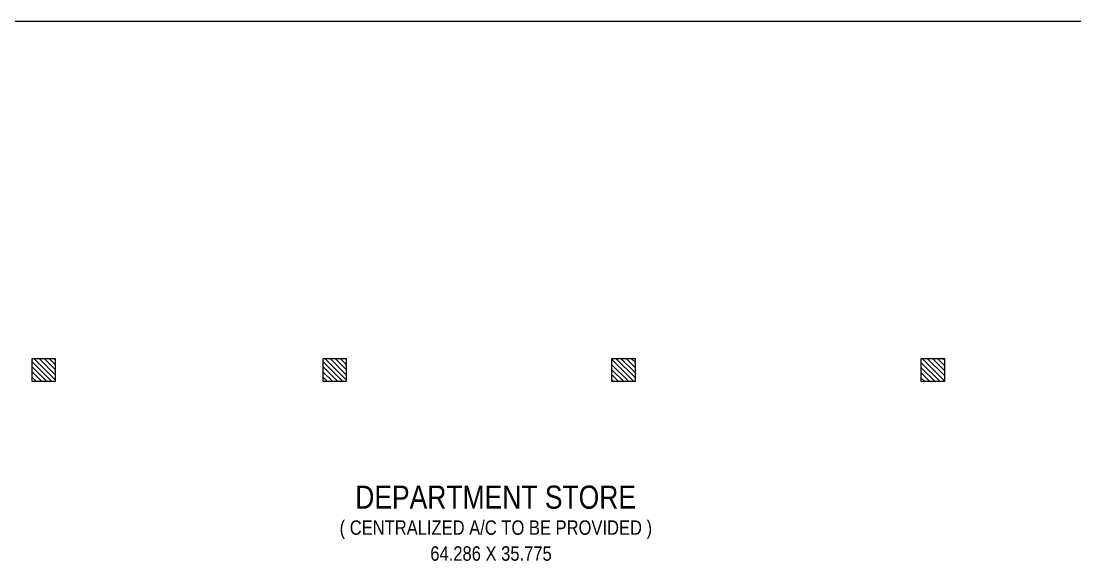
# Model space of a CAD drawing. Header units: metres. Extents: x 385023 to 385532, y 1408468 to 1408621.
# Drawn here: x 385333.94 to 385361.31, y 1408505.51 to 1408519.54 of the extents above; entities that cross this region are included whole.
import ezdxf
from ezdxf.enums import TextEntityAlignment as Align

# ---------------------------------------------------------------- set-up
doc = ezdxf.new("R2010")
doc.units = ezdxf.units.M
doc.header["$MEASUREMENT"] = 0
doc.layers.add('S-COLUMN', color=6, linetype='Continuous')
doc.layers.add('S-COLUMN HATCH', color=8, linetype='Continuous')
doc.styles.add('RIA-AP', font='ARIALN.TTF')
pattern_1 = [(135, (375052.11474, 1409514.67969), (-0.06629126074, -0.06629126074), [])]

# ---------------------------------------------------------------- blocks, each defined once
blk = doc.blocks.new('grid')
at = {"layer": 'S-COLUMN HATCH'}
h = blk.add_hatch(dxfattribs=at)
h.set_pattern_fill('ANSI31', color=256, scale=0.75, angle=90, style=0)
h.set_pattern_definition(pattern_1)
h.paths.add_polyline_path([(391773.88, 1408558.863), (391773.88, 1408558.263), (391774.48, 1408558.263), (391774.48, 1408558.863)])
h = blk.add_hatch(dxfattribs=at)
h.set_pattern_fill('ANSI31', color=256, scale=0.75, angle=90, style=0)
h.set_pattern_definition(pattern_1)
h.paths.add_polyline_path([(391781.438, 1408558.863), (391781.438, 1408558.263), (391782.038, 1408558.263), (391782.038, 1408558.863)])
h = blk.add_hatch(dxfattribs=at)
h.set_pattern_fill('ANSI31', color=256, scale=0.75, angle=90, style=0)
h.set_pattern_definition(pattern_1)
h.paths.add_polyline_path([(391788.938, 1408558.863), (391788.938, 1408558.263), (391789.538, 1408558.263), (391789.538, 1408558.863)])
h = blk.add_hatch(dxfattribs=at)
h.set_pattern_fill('ANSI31', color=256, scale=0.75, angle=90, style=0)
h.set_pattern_definition(pattern_1)
h.paths.add_polyline_path([(391796.973, 1408558.863), (391796.973, 1408558.263), (391797.573, 1408558.263), (391797.573, 1408558.863)])
at = {"layer": 'S-COLUMN', "ltscale": 5, "elevation": 0.26}
for points in [[(391773.88, 1408558.863), (391774.48, 1408558.863), (391774.48, 1408558.263), (391773.88, 1408558.263)], [(391781.438, 1408558.863), (391782.038, 1408558.863), (391782.038, 1408558.263), (391781.438, 1408558.263)], [(391788.938, 1408558.863), (391789.538, 1408558.863), (391789.538, 1408558.263), (391788.938, 1408558.263)], [(391796.973, 1408558.863), (391797.573, 1408558.863), (391797.573, 1408558.263), (391796.973, 1408558.263)]]:
    blk.add_lwpolyline(points, close=True, dxfattribs=at)

msp = doc.modelspace()

# ---------------------------------------------------------------- linework, layer by layer
at = {"elevation": 0.025}
for points in [[(385316.635, 1408519.539), (385334.83, 1408519.539)], [(385334.831, 1408519.539), (385357.323, 1408519.539)], [(385357.323, 1408519.539), (385362.12, 1408519.539), (385362.298, 1408519.539), (385365.424, 1408519.539)]]:
    msp.add_lwpolyline(points, dxfattribs=at)

# ---------------------------------------------------------------- block references
at = {"color": 7}
msp.add_blockref('grid', (-6439.649, -48.089, 0.025), dxfattribs=at)

# ---------------------------------------------------------------- texts
at = {"style": 'RIA-AP'}
for s, height, p in [('DEPARTMENT STORE ', 0.6, (385342.623, 1408506.872)), ('64.286 X 35.775', 0.375, (385344.573, 1408505.52))]:
    msp.add_text(s, height=height, dxfattribs=at).set_placement(p)
msp.add_text('( CENTRALIZED A/C TO BE PROVIDED )', height=0.375, dxfattribs=at).set_placement((385346.275, 1408506.381), align=Align.MIDDLE_CENTER)

doc.saveas('drawing.dxf')
